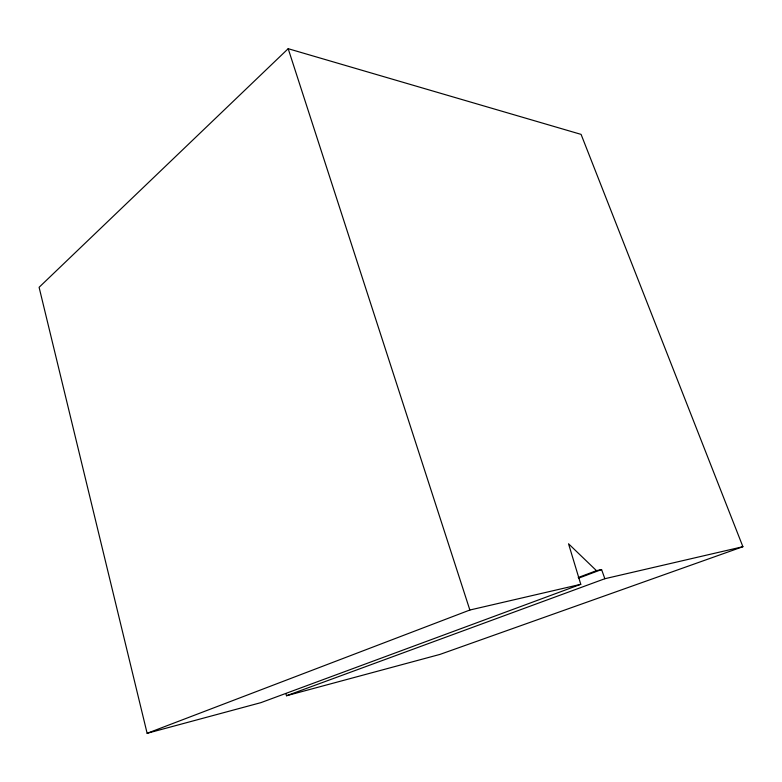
<?xml version="1.0" encoding="UTF-8"?>
<svg xmlns="http://www.w3.org/2000/svg" width="782" height="782" viewBox="0 0 782 782"><rect width="100%" height="100%" fill="white"/><g stroke="black" fill="none" stroke-linecap="round" stroke-linejoin="round"><path stroke-width="1.17" d="M288.187 48.699L39.1 287.307L147.133 733.301L260.905 702.647L580.772 584.31L568.534 543.783L596.48 570.664L601.573 569.55L604.857 578.719L742.9 546.706L581.085 134.387L288.187 48.699L469.865 610.028L580.772 584.31M147.133 733.301L469.865 610.028M578.211 577.527L596.48 570.664M578.768 578.103L601.573 569.55M285.929 693.663L286.505 695.745L604.857 578.719M742.9 546.706L439.963 654.407L286.505 695.745"/></g></svg>
